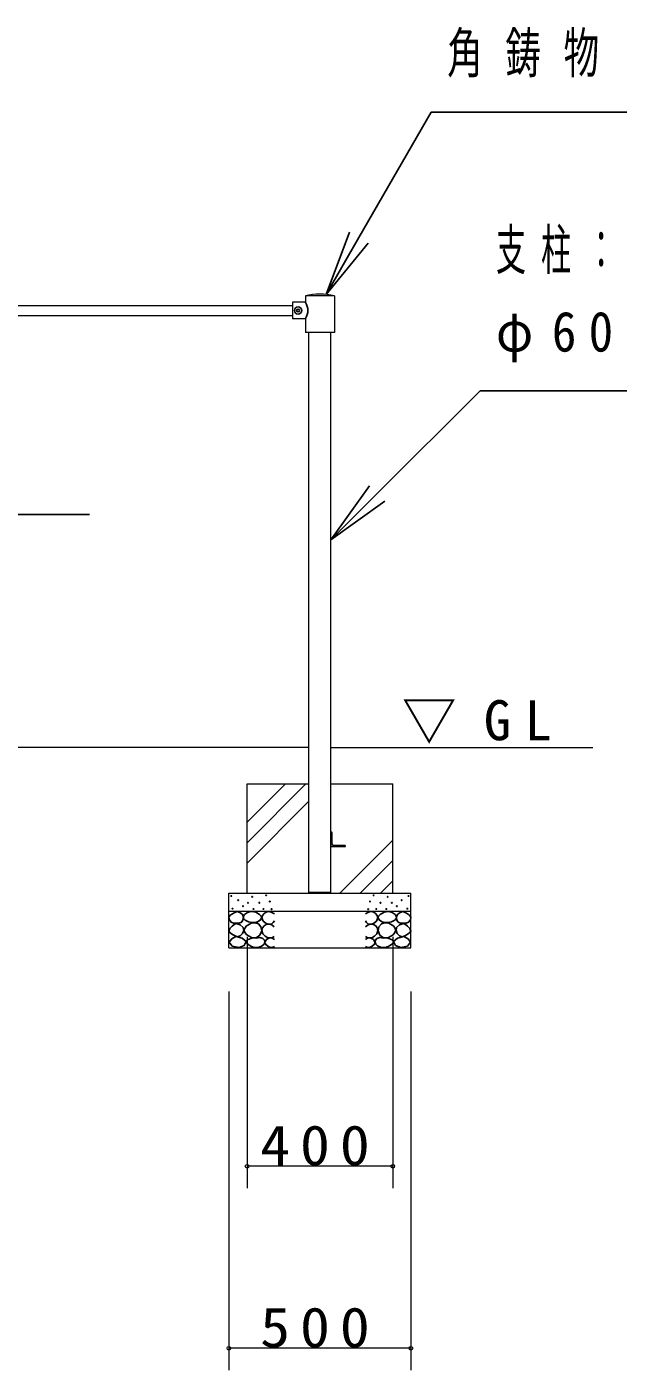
# Model space of a CAD drawing. Units: millimetres at full size. Extents: x -23589 to 138, y -1188 to 16020.
# Drawn here: x -5616 to -3992, y 3924 to 7613 of the extents above; entities that cross this region are included whole.
import ezdxf

# ---------------------------------------------------------------- set-up
doc = ezdxf.new("R2010")
doc.units = ezdxf.units.MM
doc.layers.add('線', color=7, linetype='Continuous', lineweight=13)
doc.layers.add('補助', color=2, linetype='Continuous', lineweight=25)
doc.styles.add('ＭＳ ゴシック', font='')
doc.styles.get('ＭＳ ゴシック').set_extended_font_data('MS Gothic')

# ---------------------------------------------------------------- blocks, each defined once
blk = doc.blocks.new('dimension_origin')
at = {"color": 0, "linetype": 'Continuous', "lineweight": -2}
blk.add_circle((0, 0), 1.25, dxfattribs=at)

msp = doc.modelspace()

# ---------------------------------------------------------------- linework, layer by layer
at = {"layer": '線'}
for p, q in [((-4850.76, 6874.693), (-4850.76, 6857.193)), ((-4770.76, 6874.169), (-4850.76, 6874.169)), ((-4770.76, 6874.693), (-4770.76, 6774.193)), ((-6535.76, 6848.193), (-4885.76, 6848.193)), ((-4885.76, 6857.193), (-4885.76, 6811.193)), ((-4850.76, 6857.193), (-4885.76, 6857.193)), ((-6535.76, 6820.193), (-4885.76, 6820.193)), ((-4850.76, 6811.193), (-4885.76, 6811.193)), ((-4850.76, 6811.193), (-4850.76, 6774.193)), ((-4770.76, 6774.193), (-4850.76, 6774.193)), ((-4841.01, 5234.193), (-4841.01, 6774.193)), ((-4780.51, 5234.193), (-4780.51, 6774.193)), ((-4841.01, 5634.193), (-6580.51, 5634.193)), ((-4780.51, 5634.193), (-4060.76, 5634.193)), ((-5010.76, 5534.193), (-4841.01, 5534.193)), ((-5010.76, 5234.193), (-5010.76, 5534.193)), ((-4780.51, 5534.193), (-4610.76, 5534.193)), ((-4610.76, 5234.193), (-4610.76, 5534.193)), ((-4779.51, 5402.193), (-4780.51, 5402.193)), ((-4780.51, 5402.193), (-4780.51, 5362.193)), ((-4777.51, 5369.693), (-4777.51, 5400.193)), ((-4780.51, 5362.193), (-4740.51, 5362.193)), ((-4742.51, 5365.193), (-4773.01, 5365.193)), ((-4740.51, 5362.193), (-4740.51, 5363.193)), ((-5060.76, 5084.193), (-5060.76, 5234.193)), ((-5060.76, 5234.193), (-4560.76, 5234.193)), ((-4560.76, 5084.193), (-4560.76, 5234.193)), ((-5060.76, 5184.193), (-4560.76, 5184.193)), ((-5060.76, 5084.193), (-4560.76, 5084.193))]:
    msp.add_line(p, q, dxfattribs=at)
at = {"layer": '線', "color": 2, "lineweight": 25}
msp.add_line((-4841.01, 5236.193), (-4780.51, 5236.193), dxfattribs=at)
for radius in [10, 4]:
    msp.add_circle((-4870.76, 6834.193), radius, dxfattribs=at)
at = {"layer": '線'}
for centre, radius, start, end in [((-4810.76, 6699.193), 180, 77.16041, 102.83959), ((-4779.51, 5400.193), 2, 0, 90), ((-4773.01, 5369.693), 4.5, 180, 270), ((-4742.51, 5363.193), 2, 0, 90)]:
    msp.add_arc(centre, radius, start, end, dxfattribs=at)
at = {"layer": '線', "color": 2, "lineweight": 25}
msp.add_arc((-4883.61, 6834.193), 39.794, 326.42046, 33.57954, dxfattribs=at)
at = {"layer": '補助'}
for p, q in [((-4703.896, 7034.286), (-4504.764, 7379.193)), ((-4504.764, 7379.193), (-4444.764, 7379.193)), ((-4444.764, 7379.193), (-3877.287, 7379.193)), ((-4729.877, 7049.286), (-4793.896, 6878.402)), ((-4793.896, 6878.402), (-4703.896, 7034.286)), ((-4677.915, 7019.286), (-4793.896, 6878.402)), ((-4653.23, 6331.472), (-4370.76, 6613.943)), ((-4370.76, 6613.943), (-4310.76, 6613.943)), ((-4310.76, 6613.943), (-3327.032, 6613.943)), ((-4674.444, 6352.686), (-4780.51, 6204.193)), ((-4780.51, 6204.193), (-4653.23, 6331.472)), ((-4632.017, 6310.259), (-4780.51, 6204.193)), ((-6211.403, 6274.193), (-5443.726, 6274.193))]:
    msp.add_line(p, q, dxfattribs=at)
at = {"layer": '補助', "lineweight": 13}
for p, q in [((-5010.76, 5372.662), (-4849.228, 5534.193)), ((-5010.76, 5428.788), (-4905.354, 5534.193)), ((-5010.76, 5316.535), (-4841.01, 5486.285)), ((-4756.342, 5234.193), (-4610.76, 5379.775)), ((-4700.215, 5234.193), (-4610.76, 5323.649)), ((-4644.088, 5234.193), (-4610.76, 5267.522)), ((-5010.76, 5114.193), (-5010.76, 4424.193)), ((-4610.76, 5114.193), (-4610.76, 4424.193)), ((-5060.76, 4964.193), (-5060.76, 3924.193)), ((-4560.76, 4964.193), (-4560.76, 3924.193)), ((-4610.76, 4484.193), (-5010.76, 4484.193)), ((-4560.76, 3984.193), (-5060.76, 3984.193))]:
    msp.add_line(p, q, dxfattribs=at)
at = {"layer": '補助'}
for points in [[(-5038.311, 5183.595), (-5044.773, 5181.055), (-5050.985, 5177.575), (-5056.843, 5173.538), (-5060.49, 5168.07), (-5059.478, 5160.488), (-5054.47, 5154.129), (-5047.605, 5151.539), (-5039.895, 5151.277), (-5032.283, 5151.881), (-5025.954, 5154.445), (-5022.201, 5159.731), (-5020.884, 5166.169), (-5021.732, 5171.375), (-5024.687, 5176.308), (-5030.846, 5181.135)], [(-4998.887, 5183.686), (-5003.791, 5183.069), (-5009.428, 5180.983), (-5017.4, 5175.196), (-5021.051, 5168.279), (-5020.177, 5164.317), (-5016.456, 5159.9), (-5006.965, 5155.128), (-4996.995, 5153.683), (-4989.644, 5153.511), (-4982.129, 5155.035), (-4974.53, 5159.65), (-4970.776, 5165.847), (-4971.745, 5170.5), (-4976.452, 5175.848), (-4987.121, 5182.054)], [(-4622.632, 5183.686), (-4617.728, 5183.069), (-4612.091, 5180.983), (-4604.12, 5175.196), (-4600.468, 5168.279), (-4601.342, 5164.317), (-4605.063, 5159.9), (-4614.554, 5155.128), (-4624.524, 5153.683), (-4631.875, 5153.511), (-4639.391, 5155.035), (-4646.989, 5159.65), (-4650.743, 5165.847), (-4649.774, 5170.5), (-4645.067, 5175.848), (-4634.398, 5182.054)], [(-4583.208, 5183.595), (-4576.746, 5181.055), (-4570.534, 5177.575), (-4564.676, 5173.538), (-4561.029, 5168.07), (-4562.041, 5160.488), (-4567.049, 5154.129), (-4573.914, 5151.539), (-4581.624, 5151.277), (-4589.236, 5151.881), (-4595.565, 5154.445), (-4599.318, 5159.731), (-4600.635, 5166.169), (-4599.787, 5171.375), (-4596.833, 5176.308), (-4590.673, 5181.135)], [(-5040.846, 5150.643), (-5046.175, 5147.851), (-5051.618, 5143.672), (-5058.067, 5136.853), (-5060.49, 5130.048), (-5056.862, 5125.22), (-5050.351, 5120.859), (-5043.714, 5116.572), (-5037.044, 5114.522), (-5029.399, 5116.969), (-5023.102, 5123.394), (-5019.996, 5131.672), (-5021.518, 5140.187), (-5029.676, 5147.438)], [(-5011.591, 5119.356), (-4999.002, 5112.5), (-4985.642, 5111.517), (-4975.359, 5118.971), (-4970.506, 5130.708), (-4972.787, 5141.486), (-4979.696, 5149.629), (-4988.521, 5153.062), (-4999.698, 5151.791), (-5013.452, 5143.737), (-5019.429, 5132.871), (-5016.793, 5125.677)], [(-4609.928, 5119.356), (-4622.517, 5112.5), (-4635.877, 5111.517), (-4646.161, 5118.971), (-4651.013, 5130.708), (-4648.733, 5141.486), (-4641.823, 5149.629), (-4632.998, 5153.062), (-4621.822, 5151.791), (-4608.067, 5143.737), (-4602.09, 5132.871), (-4604.726, 5125.677)], [(-4580.673, 5150.643), (-4575.345, 5147.851), (-4569.901, 5143.672), (-4563.452, 5136.853), (-4561.029, 5130.048), (-4564.657, 5125.22), (-4571.168, 5120.859), (-4577.805, 5116.572), (-4584.475, 5114.522), (-4592.12, 5116.969), (-4598.417, 5123.394), (-4601.523, 5131.672), (-4600.001, 5140.187), (-4591.843, 5147.438)], [(-5041.665, 5114.71), (-5052.984, 5108.691), (-5059.795, 5099.876), (-5051.309, 5088.607), (-5032.874, 5084.492), (-5018.52, 5090.603), (-5013.095, 5100.975), (-5023.877, 5110.084)], [(-4984.561, 5110.566), (-4992.096, 5111.193), (-5000.238, 5109.755), (-5009.166, 5105.698), (-5013.483, 5100.295), (-5010.796, 5095.612), (-5004.834, 5091.105), (-4998.355, 5087.262), (-4991.048, 5084.888), (-4979.2, 5085.121), (-4968.884, 5089.213), (-4964.181, 5094.02), (-4962.127, 5099.754), (-4963.186, 5104.902), (-4967.262, 5109.485), (-4975.661, 5112.025)], [(-4636.958, 5110.566), (-4629.423, 5111.193), (-4621.281, 5109.755), (-4612.353, 5105.698), (-4608.036, 5100.295), (-4610.723, 5095.612), (-4616.685, 5091.105), (-4623.164, 5087.262), (-4630.471, 5084.888), (-4642.32, 5085.121), (-4652.635, 5089.213), (-4657.339, 5094.02), (-4659.392, 5099.754), (-4658.333, 5104.902), (-4654.257, 5109.485), (-4645.858, 5112.025)], [(-4579.854, 5114.71), (-4568.535, 5108.691), (-4561.724, 5099.876), (-4570.21, 5088.607), (-4588.645, 5084.492), (-4602.999, 5090.603), (-4608.424, 5100.975), (-4597.642, 5110.084)]]:
    msp.add_lwpolyline(points, close=True, dxfattribs=at)
for points in [[(-4935.76, 5177.492), (-4944.187, 5182.348), (-4952.87, 5183.829), (-4958.489, 5182.141), (-4963.642, 5178.443), (-4968.114, 5173.134), (-4969.98, 5166.402), (-4966.311, 5157.632), (-4958.256, 5151.194), (-4949.957, 5148.815), (-4942.73, 5149.926), (-4938.68, 5153.302), (-4935.76, 5157.848)], [(-4685.76, 5177.492), (-4677.332, 5182.348), (-4668.65, 5183.829), (-4663.03, 5182.141), (-4657.877, 5178.443), (-4653.405, 5173.134), (-4651.54, 5166.402), (-4655.208, 5157.632), (-4663.263, 5151.194), (-4671.562, 5148.815), (-4678.789, 5149.926), (-4682.839, 5153.302), (-4685.76, 5157.848)], [(-4936.076, 5141.371), (-4943.217, 5146.833), (-4951.285, 5149.293), (-4957.99, 5148.068), (-4963.959, 5144.223), (-4968.352, 5138.442), (-4969.98, 5131.232), (-4967.315, 5122.624), (-4961.107, 5115.707), (-4953.468, 5111.835), (-4945.899, 5110.954), (-4940.745, 5112.393), (-4936.076, 5115.073)], [(-4685.443, 5141.371), (-4678.302, 5146.833), (-4670.234, 5149.293), (-4663.529, 5148.068), (-4657.56, 5144.223), (-4653.167, 5138.442), (-4651.54, 5131.232), (-4654.204, 5122.624), (-4660.412, 5115.707), (-4668.051, 5111.835), (-4675.62, 5110.954), (-4680.774, 5112.393), (-4685.443, 5115.073)], [(-4935.76, 5106.835), (-4941.778, 5110.154), (-4949.067, 5110.954), (-4957.783, 5106.62), (-4962.058, 5099.864), (-4961.446, 5096.194), (-4958.573, 5091.943), (-4951.41, 5086.471), (-4943.997, 5084.655), (-4939.701, 5085.707), (-4935.76, 5087.824)], [(-4685.76, 5106.835), (-4679.741, 5110.154), (-4672.452, 5110.954), (-4663.736, 5106.62), (-4659.461, 5099.864), (-4660.074, 5096.194), (-4662.946, 5091.943), (-4670.109, 5086.471), (-4677.522, 5084.655), (-4681.818, 5085.707), (-4685.76, 5087.824)]]:
    msp.add_lwpolyline(points, dxfattribs=at)
for centre in [(-5054.153, 5226.37), (-5035.142, 5214.964), (-5008.21, 5207.676), (-4996.804, 5224.152), (-4977.263, 5207.742), (-4958.343, 5228.285), (-4948.342, 5211.256), (-4673.177, 5211.256), (-4663.177, 5228.285), (-4644.256, 5207.742), (-4624.715, 5224.152), (-4613.309, 5207.676), (-4586.377, 5214.964), (-4567.366, 5226.37), (-5050.985, 5191.517), (-5022.152, 5198.171), (-4993.318, 5190.566), (-4965.641, 5190.714), (-4943.476, 5190.173), (-4678.043, 5190.173), (-4655.879, 5190.714), (-4628.201, 5190.566), (-4599.367, 5198.171), (-4570.534, 5191.517)]:
    msp.add_circle(centre, 1, dxfattribs=at)

# ---------------------------------------------------------------- block references
at = {"layer": '補助', "lineweight": 13, "xscale": 4, "yscale": 4}
for p in [(-5010.76, 4484.193), (-5060.76, 3984.193)]:
    msp.add_blockref('dimension_origin', p, dxfattribs=at)
at = {"layer": '補助', "lineweight": 13, "xscale": 4, "yscale": 4, "rotation": 180}
for p in [(-4610.76, 4484.193), (-4560.76, 3984.193)]:
    msp.add_blockref('dimension_origin', p, dxfattribs=at)

# ---------------------------------------------------------------- texts
at = {"layer": '補助', "char_height": 110, "style": 'ＭＳ ゴシック'}
for s, insert, attachment_point in [('\\T1.64;\\W0.65;角鋳物', (-4461.264, 7596.693), 1), ('\\T1.5;\\W0.55;支柱：', (-4327.26, 7056.443), 1), ('\\T1.5;\\W0.9;φ60.5×3.8', (-4327.26, 6831.443), 1), ('\\T1.5;▽GL', (-4585.76, 5644.193), 7), ('\\T1.33;\\W1.1;400', (-4810.76, 4485.193), 8), ('\\T1.33;\\W1.1;500', (-4810.76, 3985.193), 8)]:
    msp.add_mtext(s, dxfattribs=dict(at, insert=insert, attachment_point=attachment_point))

doc.saveas('drawing.dxf')
